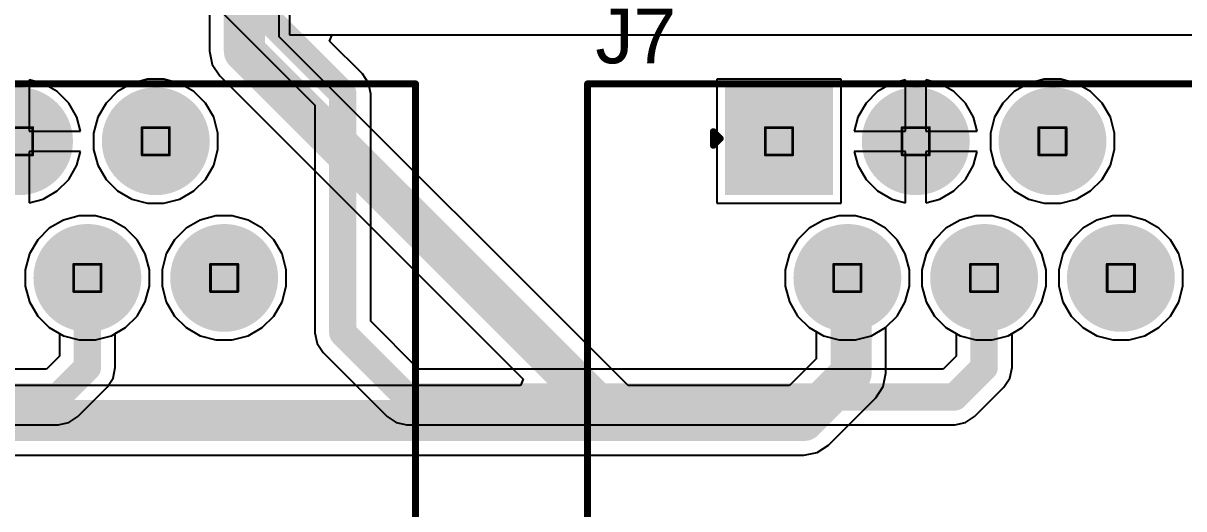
# Model space of a CAD drawing. Header units: inches. Extents: x -18 to 237, y -41 to 211.
# Drawn here: x 44.23 to 65.79, y 9.3 to 18.33 of the extents above; entities that cross this region are included whole.
import ezdxf

# ---------------------------------------------------------------- set-up
doc = ezdxf.new("R2010")
doc.units = ezdxf.units.IN
for name, color, linetype in [('Bottom Layer', 5, 'Continuous'), ('Bottom Solder', 6, 'Continuous'), ('Drill Drawing', 1, 'Continuous'), ('Multi-Layer', 9, 'Continuous'), ('Pad Holes', 156, 'Continuous'), ('Top Layer', 1, 'Continuous'), ('Top Overlay', 2, 'Continuous'), ('Top Solder', 216, 'Continuous')]:
    doc.layers.add(name, color=color, linetype=linetype)
doc.styles.add('Arial', font='', dxfattribs={"height": 0.2})
doc.styles.get('Arial').set_extended_font_data('Arial')

# ---------------------------------------------------------------- blocks, each defined once
blk = doc.blocks.new('DS1133_01_S60BPS_5')
at = {"layer": 'Bottom Layer'}
blk.add_hatch(color=5, dxfattribs=at).paths.add_polyline_path([(-4.075, 2.17), (-2.275, 2.17), (-2.275, 0.37), (-4.075, 0.37)])
h = blk.add_hatch(color=5, dxfattribs=at)
edge = h.paths.add_edge_path()
edge.add_arc((-0.635, 1.27), 0.9, 0, 360)
h = blk.add_hatch(color=5, dxfattribs=at)
edge = h.paths.add_edge_path()
edge.add_arc((1.905, 1.27), 0.9, 0, 360)
h = blk.add_hatch(color=5, dxfattribs=at)
edge = h.paths.add_edge_path()
edge.add_arc((-1.905, -1.27), 0.9, 0, 360)
h = blk.add_hatch(color=5, dxfattribs=at)
edge = h.paths.add_edge_path()
edge.add_arc((0.635, -1.27), 0.9, 0, 360)
h = blk.add_hatch(color=5, dxfattribs=at)
edge = h.paths.add_edge_path()
edge.add_arc((3.175, -1.27), 0.9, 0, 360)
at = {"layer": 'Bottom Solder'}
blk.add_hatch(color=6, dxfattribs=at).paths.add_polyline_path([(-4.177, 2.272), (-2.173, 2.272), (-2.173, 0.268), (-4.177, 0.268)])
h = blk.add_hatch(color=6, dxfattribs=at)
edge = h.paths.add_edge_path()
edge.add_arc((-0.635, 1.27), 1.002, 0, 360)
h = blk.add_hatch(color=6, dxfattribs=at)
edge = h.paths.add_edge_path()
edge.add_arc((1.905, 1.27), 1.002, 0, 360)
h = blk.add_hatch(color=6, dxfattribs=at)
edge = h.paths.add_edge_path()
edge.add_arc((-1.905, -1.27), 1.002, 0, 360)
h = blk.add_hatch(color=6, dxfattribs=at)
edge = h.paths.add_edge_path()
edge.add_arc((0.635, -1.27), 1.002, 0, 360)
h = blk.add_hatch(color=6, dxfattribs=at)
edge = h.paths.add_edge_path()
edge.add_arc((3.175, -1.27), 1.002, 0, 360)
h = blk.add_hatch(color=6, dxfattribs=at)
edge = h.paths.add_edge_path()
edge.add_arc((-5.08, -7.62), 0.102, 0, 360)
h = blk.add_hatch(color=6, dxfattribs=at)
edge = h.paths.add_edge_path()
edge.add_arc((5.08, -7.62), 0.102, 0, 360)
at = {"layer": 'Multi-Layer'}
blk.add_hatch(color=9, dxfattribs=at).paths.add_polyline_path([(-4.075, 2.17), (-2.275, 2.17), (-2.275, 0.37), (-4.075, 0.37)])
h = blk.add_hatch(color=9, dxfattribs=at)
edge = h.paths.add_edge_path()
edge.add_arc((-0.635, 1.27), 0.9, 0, 360)
h = blk.add_hatch(color=9, dxfattribs=at)
edge = h.paths.add_edge_path()
edge.add_arc((1.905, 1.27), 0.9, 0, 360)
h = blk.add_hatch(color=9, dxfattribs=at)
edge = h.paths.add_edge_path()
edge.add_arc((-1.905, -1.27), 0.9, 0, 360)
h = blk.add_hatch(color=9, dxfattribs=at)
edge = h.paths.add_edge_path()
edge.add_arc((0.635, -1.27), 0.9, 0, 360)
h = blk.add_hatch(color=9, dxfattribs=at)
edge = h.paths.add_edge_path()
edge.add_arc((3.175, -1.27), 0.9, 0, 360)
at = {"layer": 'Pad Holes'}
h = blk.add_hatch(color=7, dxfattribs=at)
edge = h.paths.add_edge_path()
edge.add_arc((-3.175, 1.27), 0.51, 0, 360)
h = blk.add_hatch(color=7, dxfattribs=at)
edge = h.paths.add_edge_path()
edge.add_arc((-0.635, 1.27), 0.51, 0, 360)
h = blk.add_hatch(color=7, dxfattribs=at)
edge = h.paths.add_edge_path()
edge.add_arc((1.905, 1.27), 0.51, 0, 360)
h = blk.add_hatch(color=7, dxfattribs=at)
edge = h.paths.add_edge_path()
edge.add_arc((-1.905, -1.27), 0.51, 0, 360)
h = blk.add_hatch(color=7, dxfattribs=at)
edge = h.paths.add_edge_path()
edge.add_arc((0.635, -1.27), 0.51, 0, 360)
h = blk.add_hatch(color=7, dxfattribs=at)
edge = h.paths.add_edge_path()
edge.add_arc((3.175, -1.27), 0.51, 0, 360)
h = blk.add_hatch(color=7, dxfattribs=at)
edge = h.paths.add_edge_path()
edge.add_arc((-5.08, -7.62), 1.585, 0, 360)
h = blk.add_hatch(color=7, dxfattribs=at)
edge = h.paths.add_edge_path()
edge.add_arc((5.08, -7.62), 1.585, 0, 360)
at = {"layer": 'Top Layer'}
blk.add_hatch(color=1, dxfattribs=at).paths.add_polyline_path([(-4.075, 2.17), (-2.275, 2.17), (-2.275, 0.37), (-4.075, 0.37)])
h = blk.add_hatch(color=1, dxfattribs=at)
edge = h.paths.add_edge_path()
edge.add_arc((-0.635, 1.27), 0.9, 0, 360)
h = blk.add_hatch(color=1, dxfattribs=at)
edge = h.paths.add_edge_path()
edge.add_arc((1.905, 1.27), 0.9, 0, 360)
h = blk.add_hatch(color=1, dxfattribs=at)
edge = h.paths.add_edge_path()
edge.add_arc((-1.905, -1.27), 0.9, 0, 360)
h = blk.add_hatch(color=1, dxfattribs=at)
edge = h.paths.add_edge_path()
edge.add_arc((0.635, -1.27), 0.9, 0, 360)
h = blk.add_hatch(color=1, dxfattribs=at)
edge = h.paths.add_edge_path()
edge.add_arc((3.175, -1.27), 0.9, 0, 360)
at = {"layer": 'Top Solder'}
blk.add_hatch(color=216, dxfattribs=at).paths.add_polyline_path([(-4.177, 2.272), (-2.173, 2.272), (-2.173, 0.268), (-4.177, 0.268)])
h = blk.add_hatch(color=216, dxfattribs=at)
edge = h.paths.add_edge_path()
edge.add_arc((-0.635, 1.27), 1.002, 0, 360)
h = blk.add_hatch(color=216, dxfattribs=at)
edge = h.paths.add_edge_path()
edge.add_arc((1.905, 1.27), 1.002, 0, 360)
h = blk.add_hatch(color=216, dxfattribs=at)
edge = h.paths.add_edge_path()
edge.add_arc((-1.905, -1.27), 1.002, 0, 360)
h = blk.add_hatch(color=216, dxfattribs=at)
edge = h.paths.add_edge_path()
edge.add_arc((0.635, -1.27), 1.002, 0, 360)
h = blk.add_hatch(color=216, dxfattribs=at)
edge = h.paths.add_edge_path()
edge.add_arc((3.175, -1.27), 1.002, 0, 360)
h = blk.add_hatch(color=216, dxfattribs=at)
edge = h.paths.add_edge_path()
edge.add_arc((-5.08, -7.62), 0.102, 0, 360)
h = blk.add_hatch(color=216, dxfattribs=at)
edge = h.paths.add_edge_path()
edge.add_arc((5.08, -7.62), 0.102, 0, 360)
at = {"layer": 'Top Overlay'}
for points in [[(-6.731, 2.337, 0.127, 0.127, 0), (6.731, 2.337, 0.127, 0.127, 0)], [(-6.731, -6.528, 0.127, 0.127, 0), (-6.731, 2.337, 0.127, 0.127, 0)], [(6.731, -6.533, 0.127, 0.127, 0), (6.731, 2.331, 0.127, 0.127, 0)], [(-4.394, 1.194, 0.127, 0.127, 0), (-4.394, 1.448, 0.127, 0.127, 0)], [(-4.394, 1.448, 0.127, 0.127, 0), (-4.267, 1.321, 0.127, 0.127, 0)], [(-4.394, 1.194, 0.127, 0.127, 0), (-4.267, 1.321, 0.127, 0.127, 0)], [(-6.731, -18.339, 0.127, 0.127, 0), (-6.731, -8.712, 0.127, 0.127, 0)], [(6.731, -18.339, 0.127, 0.127, 0), (6.731, -8.712, 0.127, 0.127, 0)], [(-5.131, -17.196, 0.254, 0.254, 0), (-4.826, -16.891, 0.254, 0.254, 0)], [(-4.826, -16.891, 0.254, 0.254, 0), (-3.759, -16.891, 0.254, 0.254, 0)], [(-5.131, -18.059, 0.254, 0.254, 0), (-5.131, -17.196, 0.254, 0.254, 0)], [(-6.731, -18.339, 0.127, 0.127, 0), (6.731, -18.339, 0.127, 0.127, 0)]]:
    blk.add_lwpolyline(points, format="xyseb", dxfattribs=at)
for points in [[(-6.763, 2.337, 0.0635, 0.0635, 1), (-6.699, 2.337, 0.0635, 0.0635, 1)], [(-6.763, 2.337, 0.0635, 0.0635, 1), (-6.699, 2.337, 0.0635, 0.0635, 1)], [(6.699, 2.337, 0.0635, 0.0635, 1), (6.763, 2.337, 0.0635, 0.0635, 1)], [(6.699, 2.331, 0.0635, 0.0635, 1), (6.763, 2.331, 0.0635, 0.0635, 1)], [(-4.426, 1.448, 0.0635, 0.0635, 1), (-4.362, 1.448, 0.0635, 0.0635, 1)], [(-4.426, 1.448, 0.0635, 0.0635, 1), (-4.362, 1.448, 0.0635, 0.0635, 1)], [(-4.299, 1.321, 0.0635, 0.0635, 1), (-4.235, 1.321, 0.0635, 0.0635, 1)], [(-4.299, 1.321, 0.0635, 0.0635, 1), (-4.235, 1.321, 0.0635, 0.0635, 1)], [(-4.426, 1.194, 0.0635, 0.0635, 1), (-4.362, 1.194, 0.0635, 0.0635, 1)], [(-4.426, 1.194, 0.0635, 0.0635, 1), (-4.362, 1.194, 0.0635, 0.0635, 1)], [(-6.763, -6.528, 0.0635, 0.0635, 1), (-6.699, -6.528, 0.0635, 0.0635, 1)], [(6.699, -6.533, 0.0635, 0.0635, 1), (6.763, -6.533, 0.0635, 0.0635, 1)], [(-6.763, -8.712, 0.0635, 0.0635, 1), (-6.699, -8.712, 0.0635, 0.0635, 1)], [(6.699, -8.712, 0.0635, 0.0635, 1), (6.763, -8.712, 0.0635, 0.0635, 1)], [(-4.889, -16.891, 0.127, 0.127, 1), (-4.762, -16.891, 0.127, 0.127, 1)], [(-4.889, -16.891, 0.127, 0.127, 1), (-4.762, -16.891, 0.127, 0.127, 1)], [(-3.823, -16.891, 0.127, 0.127, 1), (-3.696, -16.891, 0.127, 0.127, 1)], [(-5.194, -17.196, 0.127, 0.127, 1), (-5.067, -17.196, 0.127, 0.127, 1)], [(-5.194, -17.196, 0.127, 0.127, 1), (-5.067, -17.196, 0.127, 0.127, 1)], [(-5.194, -18.059, 0.127, 0.127, 1), (-5.067, -18.059, 0.127, 0.127, 1)], [(-6.763, -18.339, 0.0635, 0.0635, 1), (-6.699, -18.339, 0.0635, 0.0635, 1)], [(-6.763, -18.339, 0.0635, 0.0635, 1), (-6.699, -18.339, 0.0635, 0.0635, 1)], [(6.699, -18.339, 0.0635, 0.0635, 1), (6.763, -18.339, 0.0635, 0.0635, 1)], [(6.699, -18.339, 0.0635, 0.0635, 1), (6.763, -18.339, 0.0635, 0.0635, 1)]]:
    blk.add_lwpolyline(points, format="xyseb", close=True, dxfattribs=at)
at = {"layer": 'Top Overlay', "style": 'Arial'}
blk.add_text('PCB Edge', height=1, dxfattribs=at).set_placement((-3.429, -17.472))
blk = doc.blocks.new('DS1133_01_S60BPS_7')
at = {"layer": 'Bottom Layer'}
blk.add_hatch(color=5, dxfattribs=at).paths.add_polyline_path([(-4.075, 2.17), (-2.275, 2.17), (-2.275, 0.37), (-4.075, 0.37)])
h = blk.add_hatch(color=5, dxfattribs=at)
edge = h.paths.add_edge_path()
edge.add_arc((-0.635, 1.27), 0.9, 0, 360)
h = blk.add_hatch(color=5, dxfattribs=at)
edge = h.paths.add_edge_path()
edge.add_arc((1.905, 1.27), 0.9, 0, 360)
h = blk.add_hatch(color=5, dxfattribs=at)
edge = h.paths.add_edge_path()
edge.add_arc((-1.905, -1.27), 0.9, 0, 360)
h = blk.add_hatch(color=5, dxfattribs=at)
edge = h.paths.add_edge_path()
edge.add_arc((0.635, -1.27), 0.9, 0, 360)
h = blk.add_hatch(color=5, dxfattribs=at)
edge = h.paths.add_edge_path()
edge.add_arc((3.175, -1.27), 0.9, 0, 360)
at = {"layer": 'Bottom Solder'}
blk.add_hatch(color=6, dxfattribs=at).paths.add_polyline_path([(-4.177, 2.272), (-2.173, 2.272), (-2.173, 0.268), (-4.177, 0.268)])
h = blk.add_hatch(color=6, dxfattribs=at)
edge = h.paths.add_edge_path()
edge.add_arc((-0.635, 1.27), 1.002, 0, 360)
h = blk.add_hatch(color=6, dxfattribs=at)
edge = h.paths.add_edge_path()
edge.add_arc((1.905, 1.27), 1.002, 0, 360)
h = blk.add_hatch(color=6, dxfattribs=at)
edge = h.paths.add_edge_path()
edge.add_arc((-1.905, -1.27), 1.002, 0, 360)
h = blk.add_hatch(color=6, dxfattribs=at)
edge = h.paths.add_edge_path()
edge.add_arc((0.635, -1.27), 1.002, 0, 360)
h = blk.add_hatch(color=6, dxfattribs=at)
edge = h.paths.add_edge_path()
edge.add_arc((3.175, -1.27), 1.002, 0, 360)
h = blk.add_hatch(color=6, dxfattribs=at)
edge = h.paths.add_edge_path()
edge.add_arc((-5.08, -7.62), 0.102, 0, 360)
h = blk.add_hatch(color=6, dxfattribs=at)
edge = h.paths.add_edge_path()
edge.add_arc((5.08, -7.62), 0.102, 0, 360)
at = {"layer": 'Multi-Layer'}
blk.add_hatch(color=9, dxfattribs=at).paths.add_polyline_path([(-4.075, 2.17), (-2.275, 2.17), (-2.275, 0.37), (-4.075, 0.37)])
h = blk.add_hatch(color=9, dxfattribs=at)
edge = h.paths.add_edge_path()
edge.add_arc((-0.635, 1.27), 0.9, 0, 360)
h = blk.add_hatch(color=9, dxfattribs=at)
edge = h.paths.add_edge_path()
edge.add_arc((1.905, 1.27), 0.9, 0, 360)
h = blk.add_hatch(color=9, dxfattribs=at)
edge = h.paths.add_edge_path()
edge.add_arc((-1.905, -1.27), 0.9, 0, 360)
h = blk.add_hatch(color=9, dxfattribs=at)
edge = h.paths.add_edge_path()
edge.add_arc((0.635, -1.27), 0.9, 0, 360)
h = blk.add_hatch(color=9, dxfattribs=at)
edge = h.paths.add_edge_path()
edge.add_arc((3.175, -1.27), 0.9, 0, 360)
at = {"layer": 'Pad Holes'}
h = blk.add_hatch(color=7, dxfattribs=at)
edge = h.paths.add_edge_path()
edge.add_arc((-3.175, 1.27), 0.51, 0, 360)
h = blk.add_hatch(color=7, dxfattribs=at)
edge = h.paths.add_edge_path()
edge.add_arc((-0.635, 1.27), 0.51, 0, 360)
h = blk.add_hatch(color=7, dxfattribs=at)
edge = h.paths.add_edge_path()
edge.add_arc((1.905, 1.27), 0.51, 0, 360)
h = blk.add_hatch(color=7, dxfattribs=at)
edge = h.paths.add_edge_path()
edge.add_arc((-1.905, -1.27), 0.51, 0, 360)
h = blk.add_hatch(color=7, dxfattribs=at)
edge = h.paths.add_edge_path()
edge.add_arc((0.635, -1.27), 0.51, 0, 360)
h = blk.add_hatch(color=7, dxfattribs=at)
edge = h.paths.add_edge_path()
edge.add_arc((3.175, -1.27), 0.51, 0, 360)
h = blk.add_hatch(color=7, dxfattribs=at)
edge = h.paths.add_edge_path()
edge.add_arc((-5.08, -7.62), 1.585, 0, 360)
h = blk.add_hatch(color=7, dxfattribs=at)
edge = h.paths.add_edge_path()
edge.add_arc((5.08, -7.62), 1.585, 0, 360)
at = {"layer": 'Top Layer'}
blk.add_hatch(color=1, dxfattribs=at).paths.add_polyline_path([(-4.075, 2.17), (-2.275, 2.17), (-2.275, 0.37), (-4.075, 0.37)])
h = blk.add_hatch(color=1, dxfattribs=at)
edge = h.paths.add_edge_path()
edge.add_arc((-0.635, 1.27), 0.9, 0, 360)
h = blk.add_hatch(color=1, dxfattribs=at)
edge = h.paths.add_edge_path()
edge.add_arc((1.905, 1.27), 0.9, 0, 360)
h = blk.add_hatch(color=1, dxfattribs=at)
edge = h.paths.add_edge_path()
edge.add_arc((-1.905, -1.27), 0.9, 0, 360)
h = blk.add_hatch(color=1, dxfattribs=at)
edge = h.paths.add_edge_path()
edge.add_arc((0.635, -1.27), 0.9, 0, 360)
h = blk.add_hatch(color=1, dxfattribs=at)
edge = h.paths.add_edge_path()
edge.add_arc((3.175, -1.27), 0.9, 0, 360)
at = {"layer": 'Top Solder'}
blk.add_hatch(color=216, dxfattribs=at).paths.add_polyline_path([(-4.177, 2.272), (-2.173, 2.272), (-2.173, 0.268), (-4.177, 0.268)])
h = blk.add_hatch(color=216, dxfattribs=at)
edge = h.paths.add_edge_path()
edge.add_arc((-0.635, 1.27), 1.002, 0, 360)
h = blk.add_hatch(color=216, dxfattribs=at)
edge = h.paths.add_edge_path()
edge.add_arc((1.905, 1.27), 1.002, 0, 360)
h = blk.add_hatch(color=216, dxfattribs=at)
edge = h.paths.add_edge_path()
edge.add_arc((-1.905, -1.27), 1.002, 0, 360)
h = blk.add_hatch(color=216, dxfattribs=at)
edge = h.paths.add_edge_path()
edge.add_arc((0.635, -1.27), 1.002, 0, 360)
h = blk.add_hatch(color=216, dxfattribs=at)
edge = h.paths.add_edge_path()
edge.add_arc((3.175, -1.27), 1.002, 0, 360)
h = blk.add_hatch(color=216, dxfattribs=at)
edge = h.paths.add_edge_path()
edge.add_arc((-5.08, -7.62), 0.102, 0, 360)
h = blk.add_hatch(color=216, dxfattribs=at)
edge = h.paths.add_edge_path()
edge.add_arc((5.08, -7.62), 0.102, 0, 360)
at = {"layer": 'Top Overlay'}
for points in [[(-6.731, -6.528, 0.127, 0.127, 0), (-6.731, 2.337, 0.127, 0.127, 0)], [(-6.731, 2.337, 0.127, 0.127, 0), (6.731, 2.337, 0.127, 0.127, 0)], [(6.731, -6.533, 0.127, 0.127, 0), (6.731, 2.331, 0.127, 0.127, 0)], [(-4.394, 1.448, 0.127, 0.127, 0), (-4.267, 1.321, 0.127, 0.127, 0)], [(-4.394, 1.194, 0.127, 0.127, 0), (-4.394, 1.448, 0.127, 0.127, 0)], [(-4.394, 1.194, 0.127, 0.127, 0), (-4.267, 1.321, 0.127, 0.127, 0)], [(-6.731, -18.339, 0.127, 0.127, 0), (-6.731, -8.712, 0.127, 0.127, 0)], [(6.731, -18.339, 0.127, 0.127, 0), (6.731, -8.712, 0.127, 0.127, 0)], [(-5.131, -17.196, 0.254, 0.254, 0), (-4.826, -16.891, 0.254, 0.254, 0)], [(-4.826, -16.891, 0.254, 0.254, 0), (-3.759, -16.891, 0.254, 0.254, 0)], [(-5.131, -18.059, 0.254, 0.254, 0), (-5.131, -17.196, 0.254, 0.254, 0)], [(-6.731, -18.339, 0.127, 0.127, 0), (6.731, -18.339, 0.127, 0.127, 0)]]:
    blk.add_lwpolyline(points, format="xyseb", dxfattribs=at)
for points in [[(-6.763, 2.337, 0.0635, 0.0635, 1), (-6.699, 2.337, 0.0635, 0.0635, 1)], [(-6.763, 2.337, 0.0635, 0.0635, 1), (-6.699, 2.337, 0.0635, 0.0635, 1)], [(6.699, 2.337, 0.0635, 0.0635, 1), (6.763, 2.337, 0.0635, 0.0635, 1)], [(6.699, 2.331, 0.0635, 0.0635, 1), (6.763, 2.331, 0.0635, 0.0635, 1)], [(-4.426, 1.448, 0.0635, 0.0635, 1), (-4.362, 1.448, 0.0635, 0.0635, 1)], [(-4.426, 1.448, 0.0635, 0.0635, 1), (-4.362, 1.448, 0.0635, 0.0635, 1)], [(-4.299, 1.321, 0.0635, 0.0635, 1), (-4.235, 1.321, 0.0635, 0.0635, 1)], [(-4.299, 1.321, 0.0635, 0.0635, 1), (-4.235, 1.321, 0.0635, 0.0635, 1)], [(-4.426, 1.194, 0.0635, 0.0635, 1), (-4.362, 1.194, 0.0635, 0.0635, 1)], [(-4.426, 1.194, 0.0635, 0.0635, 1), (-4.362, 1.194, 0.0635, 0.0635, 1)], [(-6.763, -6.528, 0.0635, 0.0635, 1), (-6.699, -6.528, 0.0635, 0.0635, 1)], [(6.699, -6.533, 0.0635, 0.0635, 1), (6.763, -6.533, 0.0635, 0.0635, 1)], [(-6.763, -8.712, 0.0635, 0.0635, 1), (-6.699, -8.712, 0.0635, 0.0635, 1)], [(6.699, -8.712, 0.0635, 0.0635, 1), (6.763, -8.712, 0.0635, 0.0635, 1)], [(-4.889, -16.891, 0.127, 0.127, 1), (-4.762, -16.891, 0.127, 0.127, 1)], [(-4.889, -16.891, 0.127, 0.127, 1), (-4.762, -16.891, 0.127, 0.127, 1)], [(-3.823, -16.891, 0.127, 0.127, 1), (-3.696, -16.891, 0.127, 0.127, 1)], [(-5.194, -17.196, 0.127, 0.127, 1), (-5.067, -17.196, 0.127, 0.127, 1)], [(-5.194, -17.196, 0.127, 0.127, 1), (-5.067, -17.196, 0.127, 0.127, 1)], [(-5.194, -18.059, 0.127, 0.127, 1), (-5.067, -18.059, 0.127, 0.127, 1)], [(-6.763, -18.339, 0.0635, 0.0635, 1), (-6.699, -18.339, 0.0635, 0.0635, 1)], [(-6.763, -18.339, 0.0635, 0.0635, 1), (-6.699, -18.339, 0.0635, 0.0635, 1)], [(6.699, -18.339, 0.0635, 0.0635, 1), (6.763, -18.339, 0.0635, 0.0635, 1)], [(6.699, -18.339, 0.0635, 0.0635, 1), (6.763, -18.339, 0.0635, 0.0635, 1)]]:
    blk.add_lwpolyline(points, format="xyseb", close=True, dxfattribs=at)
at = {"layer": 'Top Overlay', "style": 'Arial'}
blk.add_text('PCB Edge', height=1, dxfattribs=at).set_placement((-3.429, -17.472))

msp = doc.modelspace()

# ---------------------------------------------------------------- linework, layer by layer
at = {"layer": 'Bottom Layer'}
for p, q in [((47.689, 34.188), (47.689, 17.806)), ((48.984, 18.074), (48.984, 32.416)), ((49.174, 19.311), (49.174, 18.113)), ((49.174, 18.113), (75.819, 18.113)), ((55.466, 11.591), (48.984, 18.074)), ((47.689, 17.806), (47.738, 17.558)), ((47.738, 17.558), (47.878, 17.348)), ((44.597, 17.209), (44.342, 17.278)), ((44.342, 17.278), (44.342, 16.324)), ((46.539, 17.288), (46.246, 17.209)), ((46.843, 17.288), (46.539, 17.288)), ((47.137, 17.209), (46.843, 17.288)), ((47.878, 17.348), (53.518, 11.709)), ((59.422, 17.288), (57.114, 17.288)), ((57.114, 17.288), (57.114, 14.98)), ((59.422, 14.98), (59.422, 17.288)), ((60.617, 17.278), (60.362, 17.209)), ((60.617, 16.324), (60.617, 17.278)), ((61.253, 17.209), (60.998, 17.278)), ((60.998, 17.278), (60.998, 16.324)), ((63.196, 17.288), (62.902, 17.209)), ((63.5, 17.288), (63.196, 17.288)), ((63.793, 17.209), (63.5, 17.288)), ((44.86, 17.057), (44.597, 17.209)), ((45.075, 16.843), (44.86, 17.057)), ((45.983, 17.057), (45.768, 16.843)), ((46.246, 17.209), (45.983, 17.057)), ((47.4, 17.057), (47.137, 17.209)), ((47.615, 16.843), (47.4, 17.057)), ((60.099, 17.057), (59.884, 16.843)), ((60.362, 17.209), (60.099, 17.057)), ((61.516, 17.057), (61.253, 17.209)), ((61.731, 16.843), (61.516, 17.057)), ((62.639, 17.057), (62.424, 16.843)), ((62.902, 17.209), (62.639, 17.057)), ((64.056, 17.057), (63.793, 17.209)), ((64.271, 16.843), (64.056, 17.057)), ((45.227, 16.579), (45.075, 16.843)), ((45.768, 16.843), (45.616, 16.579)), ((47.767, 16.579), (47.615, 16.843)), ((59.884, 16.843), (59.732, 16.579)), ((61.883, 16.579), (61.731, 16.843)), ((62.424, 16.843), (62.272, 16.579)), ((64.423, 16.579), (64.271, 16.843)), ((45.295, 16.324), (45.227, 16.579)), ((45.616, 16.579), (45.537, 16.286)), ((47.845, 16.286), (47.767, 16.579)), ((59.732, 16.579), (59.664, 16.324)), ((61.951, 16.324), (61.883, 16.579)), ((62.272, 16.579), (62.194, 16.286)), ((64.502, 16.286), (64.423, 16.579)), ((44.342, 16.324), (45.295, 16.324)), ((45.537, 16.286), (45.537, 15.982)), ((47.845, 15.982), (47.845, 16.286)), ((59.664, 16.324), (60.617, 16.324)), ((60.998, 16.324), (61.951, 16.324)), ((62.194, 16.286), (62.194, 15.982)), ((64.502, 15.982), (64.502, 16.286)), ((45.537, 15.982), (45.616, 15.689)), ((47.767, 15.689), (47.845, 15.982)), ((62.194, 15.982), (62.272, 15.689)), ((64.423, 15.689), (64.502, 15.982)), ((45.295, 15.943), (44.342, 15.943)), ((44.342, 15.943), (44.342, 14.99)), ((45.227, 15.689), (45.295, 15.943)), ((60.617, 15.943), (59.664, 15.943)), ((59.664, 15.943), (59.732, 15.689)), ((60.617, 14.99), (60.617, 15.943)), ((61.951, 15.943), (60.998, 15.943)), ((60.998, 15.943), (60.998, 14.99)), ((61.883, 15.689), (61.951, 15.943)), ((45.075, 15.425), (45.227, 15.689)), ((45.616, 15.689), (45.768, 15.425)), ((47.615, 15.425), (47.767, 15.689)), ((59.732, 15.689), (59.884, 15.425)), ((61.731, 15.425), (61.883, 15.689)), ((62.272, 15.689), (62.424, 15.425)), ((64.271, 15.425), (64.423, 15.689)), ((44.86, 15.211), (45.075, 15.425)), ((45.768, 15.425), (45.983, 15.211)), ((47.4, 15.211), (47.615, 15.425)), ((59.884, 15.425), (60.099, 15.211)), ((61.516, 15.211), (61.731, 15.425)), ((62.424, 15.425), (62.639, 15.211)), ((64.056, 15.211), (64.271, 15.425)), ((44.597, 15.059), (44.86, 15.211)), ((45.983, 15.211), (46.246, 15.059)), ((47.137, 15.059), (47.4, 15.211)), ((60.099, 15.211), (60.362, 15.059)), ((61.253, 15.059), (61.516, 15.211)), ((62.639, 15.211), (62.902, 15.059)), ((63.793, 15.059), (64.056, 15.211)), ((44.342, 14.99), (44.597, 15.059)), ((46.246, 15.059), (46.539, 14.98)), ((46.539, 14.98), (46.843, 14.98)), ((46.843, 14.98), (47.137, 15.059)), ((57.114, 14.98), (59.422, 14.98)), ((60.362, 15.059), (60.617, 14.99)), ((60.998, 14.99), (61.253, 15.059)), ((62.902, 15.059), (63.196, 14.98)), ((63.196, 14.98), (63.5, 14.98)), ((63.5, 14.98), (63.793, 15.059)), ((44.976, 14.669), (44.713, 14.517)), ((45.269, 14.748), (44.976, 14.669)), ((45.573, 14.748), (45.269, 14.748)), ((45.867, 14.669), (45.573, 14.748)), ((46.13, 14.517), (45.867, 14.669)), ((47.516, 14.669), (47.253, 14.517)), ((47.809, 14.748), (47.516, 14.669)), ((48.113, 14.748), (47.809, 14.748)), ((48.407, 14.669), (48.113, 14.748)), ((48.67, 14.517), (48.407, 14.669)), ((59.092, 14.669), (58.829, 14.517)), ((59.386, 14.748), (59.092, 14.669)), ((59.69, 14.748), (59.386, 14.748)), ((59.983, 14.669), (59.69, 14.748)), ((60.246, 14.517), (59.983, 14.669)), ((61.632, 14.669), (61.369, 14.517)), ((61.926, 14.748), (61.632, 14.669)), ((62.23, 14.748), (61.926, 14.748)), ((62.523, 14.669), (62.23, 14.748)), ((62.786, 14.517), (62.523, 14.669)), ((64.172, 14.669), (63.909, 14.517)), ((64.466, 14.748), (64.172, 14.669)), ((64.77, 14.748), (64.466, 14.748)), ((65.063, 14.669), (64.77, 14.748)), ((65.326, 14.517), (65.063, 14.669)), ((44.713, 14.517), (44.498, 14.303)), ((46.345, 14.303), (46.13, 14.517)), ((47.253, 14.517), (47.038, 14.303)), ((48.885, 14.303), (48.67, 14.517)), ((58.829, 14.517), (58.614, 14.303)), ((60.461, 14.303), (60.246, 14.517)), ((61.369, 14.517), (61.154, 14.303)), ((63.001, 14.303), (62.786, 14.517)), ((63.909, 14.517), (63.694, 14.303)), ((65.541, 14.303), (65.326, 14.517)), ((44.498, 14.303), (44.346, 14.039)), ((46.497, 14.039), (46.345, 14.303)), ((47.038, 14.303), (46.886, 14.039)), ((49.037, 14.039), (48.885, 14.303)), ((58.614, 14.303), (58.462, 14.039)), ((60.613, 14.039), (60.461, 14.303)), ((61.154, 14.303), (61.002, 14.039)), ((63.153, 14.039), (63.001, 14.303)), ((63.694, 14.303), (63.542, 14.039)), ((65.693, 14.039), (65.541, 14.303)), ((44.346, 14.039), (44.267, 13.746)), ((46.575, 13.746), (46.497, 14.039)), ((46.886, 14.039), (46.807, 13.746)), ((49.115, 13.746), (49.037, 14.039)), ((58.462, 14.039), (58.384, 13.746)), ((60.692, 13.746), (60.613, 14.039)), ((61.002, 14.039), (60.924, 13.746)), ((63.232, 13.746), (63.153, 14.039)), ((63.542, 14.039), (63.464, 13.746)), ((65.772, 13.746), (65.693, 14.039)), ((44.267, 13.746), (44.267, 13.442)), ((46.575, 13.442), (46.575, 13.746)), ((46.807, 13.746), (46.807, 13.442)), ((49.115, 13.442), (49.115, 13.746)), ((58.384, 13.746), (58.384, 13.442)), ((60.692, 13.442), (60.692, 13.746)), ((60.924, 13.746), (60.924, 13.442)), ((63.232, 13.442), (63.232, 13.746)), ((63.464, 13.746), (63.464, 13.442)), ((65.772, 13.442), (65.772, 13.746)), ((44.267, 13.442), (44.346, 13.149)), ((46.497, 13.149), (46.575, 13.442)), ((46.807, 13.442), (46.886, 13.149)), ((49.037, 13.149), (49.115, 13.442)), ((58.384, 13.442), (58.462, 13.149)), ((60.613, 13.149), (60.692, 13.442)), ((60.924, 13.442), (61.002, 13.149)), ((63.153, 13.149), (63.232, 13.442)), ((63.464, 13.442), (63.542, 13.149)), ((65.693, 13.149), (65.772, 13.442)), ((44.346, 13.149), (44.498, 12.885)), ((46.345, 12.885), (46.497, 13.149)), ((46.886, 13.149), (47.038, 12.885)), ((48.885, 12.885), (49.037, 13.149)), ((58.462, 13.149), (58.614, 12.885)), ((60.461, 12.885), (60.613, 13.149)), ((61.002, 13.149), (61.154, 12.885)), ((63.001, 12.885), (63.153, 13.149)), ((63.542, 13.149), (63.694, 12.885)), ((65.541, 12.885), (65.693, 13.149)), ((44.498, 12.885), (44.713, 12.671)), ((46.13, 12.671), (46.345, 12.885)), ((47.038, 12.885), (47.253, 12.671)), ((48.67, 12.671), (48.885, 12.885)), ((58.614, 12.885), (58.829, 12.671)), ((60.254, 12.679), (60.461, 12.885)), ((61.154, 12.885), (61.369, 12.671)), ((62.786, 12.671), (63.001, 12.885)), ((63.694, 12.885), (63.909, 12.671)), ((65.326, 12.671), (65.541, 12.885)), ((44.713, 12.671), (44.976, 12.519)), ((44.976, 12.519), (45.269, 12.44)), ((45.573, 12.44), (45.867, 12.519)), ((45.867, 12.519), (46.13, 12.671)), ((47.253, 12.671), (47.516, 12.519)), ((47.516, 12.519), (47.809, 12.44)), ((48.113, 12.44), (48.407, 12.519)), ((48.407, 12.519), (48.67, 12.671)), ((58.829, 12.671), (58.96, 12.595)), ((58.96, 12.595), (58.96, 12.09)), ((60.254, 11.822), (60.254, 12.679)), ((61.369, 12.671), (61.632, 12.519)), ((61.632, 12.519), (61.926, 12.44)), ((62.23, 12.44), (62.523, 12.519)), ((62.523, 12.519), (62.786, 12.671)), ((63.909, 12.671), (64.172, 12.519)), ((64.172, 12.519), (64.466, 12.44)), ((64.77, 12.44), (65.063, 12.519)), ((65.063, 12.519), (65.326, 12.671)), ((45.269, 12.44), (45.573, 12.44)), ((47.809, 12.44), (48.113, 12.44)), ((61.926, 12.44), (62.23, 12.44)), ((64.466, 12.44), (64.77, 12.44)), ((58.96, 12.09), (58.461, 11.591)), ((53.518, 11.709), (53.469, 11.591)), ((60.205, 11.574), (60.254, 11.822)), ((53.469, 11.591), (43.958, 11.591)), ((58.461, 11.591), (55.466, 11.591)), ((60.065, 11.364), (60.205, 11.574)), ((59.187, 10.486), (60.065, 11.364)), ((58.977, 10.346), (59.187, 10.486)), ((43.69, 10.297), (58.729, 10.297)), ((58.729, 10.297), (58.977, 10.346))]:
    msp.add_line(p, q, dxfattribs=at)
for points in [[(48.336, 17.806, 0.762, 0.762, 0), (48.336, 34.188, 0.762, 0.762, 0)], [(48.336, 17.806, 0.762, 0.762, 0), (55.198, 10.944, 0.762, 0.762, 0)], [(59.607, 11.822, 0.762, 0.762, 0), (59.607, 13.594, 0.762, 0.762, 0)], [(58.729, 10.944, 0.762, 0.762, 0), (59.607, 11.822, 0.762, 0.762, 0)], [(43.69, 10.944, 0.762, 0.762, 0), (55.198, 10.944, 0.762, 0.762, 0)], [(55.198, 10.944, 0.762, 0.762, 0), (58.729, 10.944, 0.762, 0.762, 0)]]:
    msp.add_lwpolyline(points, format="xyseb", dxfattribs=at)
for points in [[(48.146, 17.806, 0.381, 0.381, 1), (48.527, 17.806, 0.381, 0.381, 1)], [(48.146, 17.806, 0.381, 0.381, 1), (48.527, 17.806, 0.381, 0.381, 1)], [(59.417, 13.594, 0.381, 0.381, 1), (59.798, 13.594, 0.381, 0.381, 1)], [(59.417, 11.822, 0.381, 0.381, 1), (59.798, 11.822, 0.381, 0.381, 1)], [(59.417, 11.822, 0.381, 0.381, 1), (59.798, 11.822, 0.381, 0.381, 1)], [(55.007, 10.944, 0.381, 0.381, 1), (55.388, 10.944, 0.381, 0.381, 1)], [(55.007, 10.944, 0.381, 0.381, 1), (55.388, 10.944, 0.381, 0.381, 1)], [(55.007, 10.944, 0.381, 0.381, 1), (55.388, 10.944, 0.381, 0.381, 1)], [(58.539, 10.944, 0.381, 0.381, 1), (58.92, 10.944, 0.381, 0.381, 1)], [(58.539, 10.944, 0.381, 0.381, 1), (58.92, 10.944, 0.381, 0.381, 1)]]:
    msp.add_lwpolyline(points, format="xyseb", close=True, dxfattribs=at)
at = {"layer": 'Drill Drawing'}
for points in [[(43.897, 16.388, 0.0508, 0.0508, 0), (44.405, 16.388, 0.0508, 0.0508, 0)], [(44.405, 15.88, 0.0508, 0.0508, 0), (44.405, 16.388, 0.0508, 0.0508, 0)], [(46.437, 16.388, 0.0508, 0.0508, 0), (46.945, 16.388, 0.0508, 0.0508, 0)], [(46.437, 15.88, 0.0508, 0.0508, 0), (46.437, 16.388, 0.0508, 0.0508, 0)], [(46.945, 15.88, 0.0508, 0.0508, 0), (46.945, 16.388, 0.0508, 0.0508, 0)], [(58.014, 16.388, 0.0508, 0.0508, 0), (58.522, 16.388, 0.0508, 0.0508, 0)], [(58.014, 15.88, 0.0508, 0.0508, 0), (58.014, 16.388, 0.0508, 0.0508, 0)], [(58.522, 15.88, 0.0508, 0.0508, 0), (58.522, 16.388, 0.0508, 0.0508, 0)], [(60.554, 16.388, 0.0508, 0.0508, 0), (61.062, 16.388, 0.0508, 0.0508, 0)], [(60.554, 15.88, 0.0508, 0.0508, 0), (60.554, 16.388, 0.0508, 0.0508, 0)], [(61.062, 15.88, 0.0508, 0.0508, 0), (61.062, 16.388, 0.0508, 0.0508, 0)], [(63.094, 16.388, 0.0508, 0.0508, 0), (63.602, 16.388, 0.0508, 0.0508, 0)], [(63.094, 15.88, 0.0508, 0.0508, 0), (63.094, 16.388, 0.0508, 0.0508, 0)], [(63.602, 15.88, 0.0508, 0.0508, 0), (63.602, 16.388, 0.0508, 0.0508, 0)], [(43.897, 15.88, 0.0508, 0.0508, 0), (44.405, 15.88, 0.0508, 0.0508, 0)], [(46.437, 15.88, 0.0508, 0.0508, 0), (46.945, 15.88, 0.0508, 0.0508, 0)], [(58.014, 15.88, 0.0508, 0.0508, 0), (58.522, 15.88, 0.0508, 0.0508, 0)], [(60.554, 15.88, 0.0508, 0.0508, 0), (61.062, 15.88, 0.0508, 0.0508, 0)], [(63.094, 15.88, 0.0508, 0.0508, 0), (63.602, 15.88, 0.0508, 0.0508, 0)], [(45.167, 13.848, 0.0508, 0.0508, 0), (45.675, 13.848, 0.0508, 0.0508, 0)], [(45.167, 13.34, 0.0508, 0.0508, 0), (45.167, 13.848, 0.0508, 0.0508, 0)], [(45.675, 13.34, 0.0508, 0.0508, 0), (45.675, 13.848, 0.0508, 0.0508, 0)], [(47.707, 13.848, 0.0508, 0.0508, 0), (48.215, 13.848, 0.0508, 0.0508, 0)], [(47.707, 13.34, 0.0508, 0.0508, 0), (47.707, 13.848, 0.0508, 0.0508, 0)], [(48.215, 13.34, 0.0508, 0.0508, 0), (48.215, 13.848, 0.0508, 0.0508, 0)], [(59.284, 13.848, 0.0508, 0.0508, 0), (59.792, 13.848, 0.0508, 0.0508, 0)], [(59.284, 13.34, 0.0508, 0.0508, 0), (59.284, 13.848, 0.0508, 0.0508, 0)], [(59.792, 13.34, 0.0508, 0.0508, 0), (59.792, 13.848, 0.0508, 0.0508, 0)], [(61.824, 13.848, 0.0508, 0.0508, 0), (62.332, 13.848, 0.0508, 0.0508, 0)], [(61.824, 13.34, 0.0508, 0.0508, 0), (61.824, 13.848, 0.0508, 0.0508, 0)], [(62.332, 13.34, 0.0508, 0.0508, 0), (62.332, 13.848, 0.0508, 0.0508, 0)], [(64.364, 13.848, 0.0508, 0.0508, 0), (64.872, 13.848, 0.0508, 0.0508, 0)], [(64.364, 13.34, 0.0508, 0.0508, 0), (64.364, 13.848, 0.0508, 0.0508, 0)], [(64.872, 13.34, 0.0508, 0.0508, 0), (64.872, 13.848, 0.0508, 0.0508, 0)], [(45.167, 13.34, 0.0508, 0.0508, 0), (45.675, 13.34, 0.0508, 0.0508, 0)], [(47.707, 13.34, 0.0508, 0.0508, 0), (48.215, 13.34, 0.0508, 0.0508, 0)], [(59.284, 13.34, 0.0508, 0.0508, 0), (59.792, 13.34, 0.0508, 0.0508, 0)], [(61.824, 13.34, 0.0508, 0.0508, 0), (62.332, 13.34, 0.0508, 0.0508, 0)], [(64.364, 13.34, 0.0508, 0.0508, 0), (64.872, 13.34, 0.0508, 0.0508, 0)]]:
    msp.add_lwpolyline(points, format="xyseb", dxfattribs=at)
for points in [[(44.393, 16.388, 0.0254, 0.0254, 1), (44.418, 16.388, 0.0254, 0.0254, 1)], [(44.393, 16.388, 0.0254, 0.0254, 1), (44.418, 16.388, 0.0254, 0.0254, 1)], [(46.425, 16.388, 0.0254, 0.0254, 1), (46.45, 16.388, 0.0254, 0.0254, 1)], [(46.425, 16.388, 0.0254, 0.0254, 1), (46.45, 16.388, 0.0254, 0.0254, 1)], [(46.933, 16.388, 0.0254, 0.0254, 1), (46.958, 16.388, 0.0254, 0.0254, 1)], [(46.933, 16.388, 0.0254, 0.0254, 1), (46.958, 16.388, 0.0254, 0.0254, 1)], [(58.001, 16.388, 0.0254, 0.0254, 1), (58.026, 16.388, 0.0254, 0.0254, 1)], [(58.001, 16.388, 0.0254, 0.0254, 1), (58.026, 16.388, 0.0254, 0.0254, 1)], [(58.509, 16.388, 0.0254, 0.0254, 1), (58.534, 16.388, 0.0254, 0.0254, 1)], [(58.509, 16.388, 0.0254, 0.0254, 1), (58.534, 16.388, 0.0254, 0.0254, 1)], [(60.541, 16.388, 0.0254, 0.0254, 1), (60.566, 16.388, 0.0254, 0.0254, 1)], [(60.541, 16.388, 0.0254, 0.0254, 1), (60.566, 16.388, 0.0254, 0.0254, 1)], [(61.049, 16.388, 0.0254, 0.0254, 1), (61.074, 16.388, 0.0254, 0.0254, 1)], [(61.049, 16.388, 0.0254, 0.0254, 1), (61.074, 16.388, 0.0254, 0.0254, 1)], [(63.081, 16.388, 0.0254, 0.0254, 1), (63.106, 16.388, 0.0254, 0.0254, 1)], [(63.081, 16.388, 0.0254, 0.0254, 1), (63.106, 16.388, 0.0254, 0.0254, 1)], [(63.589, 16.388, 0.0254, 0.0254, 1), (63.614, 16.388, 0.0254, 0.0254, 1)], [(63.589, 16.388, 0.0254, 0.0254, 1), (63.614, 16.388, 0.0254, 0.0254, 1)], [(44.393, 15.88, 0.0254, 0.0254, 1), (44.418, 15.88, 0.0254, 0.0254, 1)], [(44.393, 15.88, 0.0254, 0.0254, 1), (44.418, 15.88, 0.0254, 0.0254, 1)], [(46.425, 15.88, 0.0254, 0.0254, 1), (46.45, 15.88, 0.0254, 0.0254, 1)], [(46.425, 15.88, 0.0254, 0.0254, 1), (46.45, 15.88, 0.0254, 0.0254, 1)], [(46.933, 15.88, 0.0254, 0.0254, 1), (46.958, 15.88, 0.0254, 0.0254, 1)], [(46.933, 15.88, 0.0254, 0.0254, 1), (46.958, 15.88, 0.0254, 0.0254, 1)], [(58.001, 15.88, 0.0254, 0.0254, 1), (58.026, 15.88, 0.0254, 0.0254, 1)], [(58.001, 15.88, 0.0254, 0.0254, 1), (58.026, 15.88, 0.0254, 0.0254, 1)], [(58.509, 15.88, 0.0254, 0.0254, 1), (58.534, 15.88, 0.0254, 0.0254, 1)], [(58.509, 15.88, 0.0254, 0.0254, 1), (58.534, 15.88, 0.0254, 0.0254, 1)], [(60.541, 15.88, 0.0254, 0.0254, 1), (60.566, 15.88, 0.0254, 0.0254, 1)], [(60.541, 15.88, 0.0254, 0.0254, 1), (60.566, 15.88, 0.0254, 0.0254, 1)], [(61.049, 15.88, 0.0254, 0.0254, 1), (61.074, 15.88, 0.0254, 0.0254, 1)], [(61.049, 15.88, 0.0254, 0.0254, 1), (61.074, 15.88, 0.0254, 0.0254, 1)], [(63.081, 15.88, 0.0254, 0.0254, 1), (63.106, 15.88, 0.0254, 0.0254, 1)], [(63.081, 15.88, 0.0254, 0.0254, 1), (63.106, 15.88, 0.0254, 0.0254, 1)], [(63.589, 15.88, 0.0254, 0.0254, 1), (63.614, 15.88, 0.0254, 0.0254, 1)], [(63.589, 15.88, 0.0254, 0.0254, 1), (63.614, 15.88, 0.0254, 0.0254, 1)], [(45.155, 13.848, 0.0254, 0.0254, 1), (45.18, 13.848, 0.0254, 0.0254, 1)], [(45.155, 13.848, 0.0254, 0.0254, 1), (45.18, 13.848, 0.0254, 0.0254, 1)], [(45.663, 13.848, 0.0254, 0.0254, 1), (45.688, 13.848, 0.0254, 0.0254, 1)], [(45.663, 13.848, 0.0254, 0.0254, 1), (45.688, 13.848, 0.0254, 0.0254, 1)], [(47.695, 13.848, 0.0254, 0.0254, 1), (47.72, 13.848, 0.0254, 0.0254, 1)], [(47.695, 13.848, 0.0254, 0.0254, 1), (47.72, 13.848, 0.0254, 0.0254, 1)], [(48.203, 13.848, 0.0254, 0.0254, 1), (48.228, 13.848, 0.0254, 0.0254, 1)], [(48.203, 13.848, 0.0254, 0.0254, 1), (48.228, 13.848, 0.0254, 0.0254, 1)], [(59.271, 13.848, 0.0254, 0.0254, 1), (59.296, 13.848, 0.0254, 0.0254, 1)], [(59.271, 13.848, 0.0254, 0.0254, 1), (59.296, 13.848, 0.0254, 0.0254, 1)], [(59.779, 13.848, 0.0254, 0.0254, 1), (59.804, 13.848, 0.0254, 0.0254, 1)], [(59.779, 13.848, 0.0254, 0.0254, 1), (59.804, 13.848, 0.0254, 0.0254, 1)], [(61.811, 13.848, 0.0254, 0.0254, 1), (61.836, 13.848, 0.0254, 0.0254, 1)], [(61.811, 13.848, 0.0254, 0.0254, 1), (61.836, 13.848, 0.0254, 0.0254, 1)], [(62.319, 13.848, 0.0254, 0.0254, 1), (62.344, 13.848, 0.0254, 0.0254, 1)], [(62.319, 13.848, 0.0254, 0.0254, 1), (62.344, 13.848, 0.0254, 0.0254, 1)], [(64.351, 13.848, 0.0254, 0.0254, 1), (64.376, 13.848, 0.0254, 0.0254, 1)], [(64.351, 13.848, 0.0254, 0.0254, 1), (64.376, 13.848, 0.0254, 0.0254, 1)], [(64.859, 13.848, 0.0254, 0.0254, 1), (64.884, 13.848, 0.0254, 0.0254, 1)], [(64.859, 13.848, 0.0254, 0.0254, 1), (64.884, 13.848, 0.0254, 0.0254, 1)], [(45.155, 13.34, 0.0254, 0.0254, 1), (45.18, 13.34, 0.0254, 0.0254, 1)], [(45.155, 13.34, 0.0254, 0.0254, 1), (45.18, 13.34, 0.0254, 0.0254, 1)], [(45.663, 13.34, 0.0254, 0.0254, 1), (45.688, 13.34, 0.0254, 0.0254, 1)], [(45.663, 13.34, 0.0254, 0.0254, 1), (45.688, 13.34, 0.0254, 0.0254, 1)], [(47.695, 13.34, 0.0254, 0.0254, 1), (47.72, 13.34, 0.0254, 0.0254, 1)], [(47.695, 13.34, 0.0254, 0.0254, 1), (47.72, 13.34, 0.0254, 0.0254, 1)], [(48.203, 13.34, 0.0254, 0.0254, 1), (48.228, 13.34, 0.0254, 0.0254, 1)], [(48.203, 13.34, 0.0254, 0.0254, 1), (48.228, 13.34, 0.0254, 0.0254, 1)], [(59.271, 13.34, 0.0254, 0.0254, 1), (59.296, 13.34, 0.0254, 0.0254, 1)], [(59.271, 13.34, 0.0254, 0.0254, 1), (59.296, 13.34, 0.0254, 0.0254, 1)], [(59.779, 13.34, 0.0254, 0.0254, 1), (59.804, 13.34, 0.0254, 0.0254, 1)], [(59.779, 13.34, 0.0254, 0.0254, 1), (59.804, 13.34, 0.0254, 0.0254, 1)], [(61.811, 13.34, 0.0254, 0.0254, 1), (61.836, 13.34, 0.0254, 0.0254, 1)], [(61.811, 13.34, 0.0254, 0.0254, 1), (61.836, 13.34, 0.0254, 0.0254, 1)], [(62.319, 13.34, 0.0254, 0.0254, 1), (62.344, 13.34, 0.0254, 0.0254, 1)], [(62.319, 13.34, 0.0254, 0.0254, 1), (62.344, 13.34, 0.0254, 0.0254, 1)], [(64.351, 13.34, 0.0254, 0.0254, 1), (64.376, 13.34, 0.0254, 0.0254, 1)], [(64.351, 13.34, 0.0254, 0.0254, 1), (64.376, 13.34, 0.0254, 0.0254, 1)], [(64.859, 13.34, 0.0254, 0.0254, 1), (64.884, 13.34, 0.0254, 0.0254, 1)], [(64.859, 13.34, 0.0254, 0.0254, 1), (64.884, 13.34, 0.0254, 0.0254, 1)]]:
    msp.add_lwpolyline(points, format="xyseb", close=True, dxfattribs=at)
at = {"layer": 'Top Layer'}
for p, q in [((47.798, 18.652), (49.647, 16.803)), ((49.92, 17.996), (49.968, 18.113)), ((49.968, 18.113), (75.819, 18.113)), ((50.531, 17.384), (49.92, 17.996)), ((44.597, 17.209), (44.342, 17.278)), ((44.342, 17.278), (44.342, 16.324)), ((46.539, 17.288), (46.246, 17.209)), ((46.843, 17.288), (46.539, 17.288)), ((47.137, 17.209), (46.843, 17.288)), ((50.644, 17.216), (50.531, 17.384)), ((59.422, 17.288), (57.114, 17.288)), ((57.114, 17.288), (57.114, 14.98)), ((59.422, 14.98), (59.422, 17.288)), ((60.617, 17.278), (60.362, 17.209)), ((60.617, 16.324), (60.617, 17.278)), ((61.253, 17.209), (60.998, 17.278)), ((60.998, 17.278), (60.998, 16.324)), ((63.196, 17.288), (62.902, 17.209)), ((63.5, 17.288), (63.196, 17.288)), ((63.793, 17.209), (63.5, 17.288)), ((44.86, 17.057), (44.597, 17.209)), ((45.075, 16.843), (44.86, 17.057)), ((45.983, 17.057), (45.768, 16.843)), ((46.246, 17.209), (45.983, 17.057)), ((47.4, 17.057), (47.137, 17.209)), ((47.615, 16.843), (47.4, 17.057)), ((50.683, 17.018), (50.644, 17.216)), ((60.099, 17.057), (59.884, 16.843)), ((60.362, 17.209), (60.099, 17.057)), ((61.516, 17.057), (61.253, 17.209)), ((61.731, 16.843), (61.516, 17.057)), ((62.639, 17.057), (62.424, 16.843)), ((62.902, 17.209), (62.639, 17.057)), ((64.056, 17.057), (63.793, 17.209)), ((64.271, 16.843), (64.056, 17.057)), ((45.227, 16.579), (45.075, 16.843)), ((45.768, 16.843), (45.616, 16.579)), ((47.767, 16.579), (47.615, 16.843)), ((50.683, 12.788), (50.683, 17.018)), ((59.884, 16.843), (59.732, 16.579)), ((61.883, 16.579), (61.731, 16.843)), ((62.424, 16.843), (62.272, 16.579)), ((64.423, 16.579), (64.271, 16.843)), ((49.647, 16.803), (49.647, 12.573)), ((45.295, 16.324), (45.227, 16.579)), ((45.616, 16.579), (45.537, 16.286)), ((47.845, 16.286), (47.767, 16.579)), ((59.732, 16.579), (59.664, 16.324)), ((61.951, 16.324), (61.883, 16.579)), ((62.272, 16.579), (62.194, 16.286)), ((64.502, 16.286), (64.423, 16.579)), ((44.342, 16.324), (45.295, 16.324)), ((45.537, 16.286), (45.537, 15.982)), ((47.845, 15.982), (47.845, 16.286)), ((59.664, 16.324), (60.617, 16.324)), ((60.998, 16.324), (61.951, 16.324)), ((62.194, 16.286), (62.194, 15.982)), ((64.502, 15.982), (64.502, 16.286)), ((45.537, 15.982), (45.616, 15.689)), ((47.767, 15.689), (47.845, 15.982)), ((62.194, 15.982), (62.272, 15.689)), ((64.423, 15.689), (64.502, 15.982)), ((45.295, 15.943), (44.342, 15.943)), ((44.342, 15.943), (44.342, 14.99)), ((45.227, 15.689), (45.295, 15.943)), ((60.617, 15.943), (59.664, 15.943)), ((59.664, 15.943), (59.732, 15.689)), ((60.617, 14.99), (60.617, 15.943)), ((61.951, 15.943), (60.998, 15.943)), ((60.998, 15.943), (60.998, 14.99)), ((61.883, 15.689), (61.951, 15.943)), ((45.075, 15.425), (45.227, 15.689)), ((45.616, 15.689), (45.768, 15.425)), ((47.615, 15.425), (47.767, 15.689)), ((59.732, 15.689), (59.884, 15.425)), ((61.731, 15.425), (61.883, 15.689)), ((62.272, 15.689), (62.424, 15.425)), ((64.271, 15.425), (64.423, 15.689)), ((44.86, 15.211), (45.075, 15.425)), ((45.768, 15.425), (45.983, 15.211)), ((47.4, 15.211), (47.615, 15.425)), ((59.884, 15.425), (60.099, 15.211)), ((61.516, 15.211), (61.731, 15.425)), ((62.424, 15.425), (62.639, 15.211)), ((64.056, 15.211), (64.271, 15.425)), ((44.597, 15.059), (44.86, 15.211)), ((45.983, 15.211), (46.246, 15.059)), ((47.137, 15.059), (47.4, 15.211)), ((60.099, 15.211), (60.362, 15.059)), ((61.253, 15.059), (61.516, 15.211)), ((62.639, 15.211), (62.902, 15.059)), ((63.793, 15.059), (64.056, 15.211)), ((44.342, 14.99), (44.597, 15.059)), ((46.246, 15.059), (46.539, 14.98)), ((46.539, 14.98), (46.843, 14.98)), ((46.843, 14.98), (47.137, 15.059)), ((57.114, 14.98), (59.422, 14.98)), ((60.362, 15.059), (60.617, 14.99)), ((60.998, 14.99), (61.253, 15.059)), ((62.902, 15.059), (63.196, 14.98)), ((63.196, 14.98), (63.5, 14.98)), ((63.5, 14.98), (63.793, 15.059)), ((44.976, 14.669), (44.713, 14.517)), ((45.269, 14.748), (44.976, 14.669)), ((45.573, 14.748), (45.269, 14.748)), ((45.867, 14.669), (45.573, 14.748)), ((46.13, 14.517), (45.867, 14.669)), ((47.516, 14.669), (47.253, 14.517)), ((47.809, 14.748), (47.516, 14.669)), ((48.113, 14.748), (47.809, 14.748)), ((48.407, 14.669), (48.113, 14.748)), ((48.67, 14.517), (48.407, 14.669)), ((59.092, 14.669), (58.829, 14.517)), ((59.386, 14.748), (59.092, 14.669)), ((59.69, 14.748), (59.386, 14.748)), ((59.983, 14.669), (59.69, 14.748)), ((60.246, 14.517), (59.983, 14.669)), ((61.632, 14.669), (61.369, 14.517)), ((61.926, 14.748), (61.632, 14.669)), ((62.23, 14.748), (61.926, 14.748)), ((62.523, 14.669), (62.23, 14.748)), ((62.786, 14.517), (62.523, 14.669)), ((64.172, 14.669), (63.909, 14.517)), ((64.466, 14.748), (64.172, 14.669)), ((64.77, 14.748), (64.466, 14.748)), ((65.063, 14.669), (64.77, 14.748)), ((65.326, 14.517), (65.063, 14.669)), ((44.713, 14.517), (44.498, 14.303)), ((46.345, 14.303), (46.13, 14.517)), ((47.253, 14.517), (47.038, 14.303)), ((48.885, 14.303), (48.67, 14.517)), ((58.829, 14.517), (58.614, 14.303)), ((60.461, 14.303), (60.246, 14.517)), ((61.369, 14.517), (61.154, 14.303)), ((63.001, 14.303), (62.786, 14.517)), ((63.909, 14.517), (63.694, 14.303)), ((65.541, 14.303), (65.326, 14.517)), ((44.498, 14.303), (44.346, 14.039)), ((46.497, 14.039), (46.345, 14.303)), ((47.038, 14.303), (46.886, 14.039)), ((49.037, 14.039), (48.885, 14.303)), ((58.614, 14.303), (58.462, 14.039)), ((60.613, 14.039), (60.461, 14.303)), ((61.154, 14.303), (61.002, 14.039)), ((63.153, 14.039), (63.001, 14.303)), ((63.694, 14.303), (63.542, 14.039)), ((65.693, 14.039), (65.541, 14.303)), ((44.346, 14.039), (44.267, 13.746)), ((46.575, 13.746), (46.497, 14.039)), ((46.886, 14.039), (46.807, 13.746)), ((49.115, 13.746), (49.037, 14.039)), ((58.462, 14.039), (58.384, 13.746)), ((60.692, 13.746), (60.613, 14.039)), ((61.002, 14.039), (60.924, 13.746)), ((63.232, 13.746), (63.153, 14.039)), ((63.542, 14.039), (63.464, 13.746)), ((65.772, 13.746), (65.693, 14.039)), ((44.267, 13.746), (44.267, 13.442)), ((46.575, 13.442), (46.575, 13.746)), ((46.807, 13.746), (46.807, 13.442)), ((49.115, 13.442), (49.115, 13.746)), ((58.384, 13.746), (58.384, 13.442)), ((60.692, 13.442), (60.692, 13.746)), ((60.924, 13.746), (60.924, 13.442)), ((63.232, 13.442), (63.232, 13.746)), ((63.464, 13.746), (63.464, 13.442)), ((65.772, 13.442), (65.772, 13.746)), ((44.267, 13.442), (44.346, 13.149)), ((46.497, 13.149), (46.575, 13.442)), ((46.807, 13.442), (46.886, 13.149)), ((49.037, 13.149), (49.115, 13.442)), ((58.384, 13.442), (58.462, 13.149)), ((60.613, 13.149), (60.692, 13.442)), ((60.924, 13.442), (61.002, 13.149)), ((63.153, 13.149), (63.232, 13.442)), ((63.464, 13.442), (63.542, 13.149)), ((65.693, 13.149), (65.772, 13.442)), ((44.346, 13.149), (44.498, 12.885)), ((46.345, 12.885), (46.497, 13.149)), ((46.886, 13.149), (47.038, 12.885)), ((48.885, 12.885), (49.037, 13.149)), ((58.462, 13.149), (58.614, 12.885)), ((60.461, 12.885), (60.613, 13.149)), ((61.002, 13.149), (61.154, 12.885)), ((63.001, 12.885), (63.153, 13.149)), ((63.542, 13.149), (63.694, 12.885)), ((65.541, 12.885), (65.693, 13.149)), ((44.498, 12.885), (44.713, 12.671)), ((46.13, 12.671), (46.345, 12.885)), ((47.038, 12.885), (47.253, 12.671)), ((48.67, 12.671), (48.885, 12.885)), ((51.57, 11.9), (50.683, 12.788)), ((58.614, 12.885), (58.829, 12.671)), ((60.246, 12.671), (60.461, 12.885)), ((61.154, 12.885), (61.369, 12.671)), ((62.786, 12.671), (63.001, 12.885)), ((63.694, 12.885), (63.909, 12.671)), ((65.326, 12.671), (65.541, 12.885)), ((44.713, 12.671), (44.903, 12.561)), ((44.903, 12.561), (44.903, 12.142)), ((45.939, 12.561), (46.13, 12.671)), ((45.939, 11.928), (45.939, 12.561)), ((47.253, 12.671), (47.516, 12.519)), ((47.516, 12.519), (47.809, 12.44)), ((48.113, 12.44), (48.407, 12.519)), ((48.407, 12.519), (48.67, 12.671)), ((49.647, 12.573), (49.686, 12.375)), ((58.829, 12.671), (59.092, 12.519)), ((59.092, 12.519), (59.386, 12.44)), ((59.69, 12.44), (59.983, 12.519)), ((59.983, 12.519), (60.246, 12.671)), ((61.369, 12.671), (61.56, 12.561)), ((61.56, 12.561), (61.56, 12.142)), ((62.596, 12.561), (62.786, 12.671)), ((62.596, 11.928), (62.596, 12.561)), ((63.909, 12.671), (64.172, 12.519)), ((64.172, 12.519), (64.466, 12.44)), ((64.77, 12.44), (65.063, 12.519)), ((65.063, 12.519), (65.326, 12.671)), ((47.809, 12.44), (48.113, 12.44)), ((49.686, 12.375), (49.799, 12.207)), ((59.386, 12.44), (59.69, 12.44)), ((64.466, 12.44), (64.77, 12.44)), ((44.903, 12.142), (44.661, 11.9)), ((49.799, 12.207), (50.99, 11.016)), ((61.56, 12.142), (61.318, 11.9)), ((44.661, 11.9), (38.36, 11.9)), ((45.9, 11.73), (45.939, 11.928)), ((61.318, 11.9), (51.57, 11.9)), ((62.556, 11.73), (62.596, 11.928)), ((45.788, 11.561), (45.9, 11.73)), ((62.444, 11.561), (62.556, 11.73)), ((45.242, 11.016), (45.788, 11.561)), ((61.898, 11.016), (62.444, 11.561)), ((45.074, 10.904), (45.242, 11.016)), ((50.99, 11.016), (51.158, 10.904)), ((61.73, 10.904), (61.898, 11.016)), ((38.146, 10.864), (44.876, 10.864)), ((44.876, 10.864), (45.074, 10.904)), ((51.158, 10.904), (51.356, 10.864)), ((51.356, 10.864), (51.356, 10.864)), ((51.356, 10.864), (61.532, 10.864)), ((61.532, 10.864), (61.73, 10.904))]:
    msp.add_line(p, q, dxfattribs=at)
for points in [[(48.013, 19.17, 0.508, 0.508, 0), (50.165, 17.018, 0.508, 0.508, 0)], [(50.165, 12.573, 0.508, 0.508, 0), (50.165, 17.018, 0.508, 0.508, 0)], [(45.421, 11.928, 0.508, 0.508, 0), (45.421, 13.594, 0.508, 0.508, 0)], [(62.078, 11.928, 0.508, 0.508, 0), (62.078, 13.594, 0.508, 0.508, 0)], [(50.165, 12.573, 0.508, 0.508, 0), (51.356, 11.382, 0.508, 0.508, 0)], [(44.876, 11.382, 0.508, 0.508, 0), (45.421, 11.928, 0.508, 0.508, 0)], [(61.532, 11.382, 0.508, 0.508, 0), (62.078, 11.928, 0.508, 0.508, 0)], [(38.146, 11.382, 0.508, 0.508, 0), (44.876, 11.382, 0.508, 0.508, 0)], [(51.356, 11.382, 0.508, 0.508, 0), (61.532, 11.382, 0.508, 0.508, 0)]]:
    msp.add_lwpolyline(points, format="xyseb", dxfattribs=at)
for points in [[(50.038, 17.018, 0.254, 0.254, 1), (50.292, 17.018, 0.254, 0.254, 1)], [(50.038, 17.018, 0.254, 0.254, 1), (50.292, 17.018, 0.254, 0.254, 1)], [(45.294, 13.594, 0.254, 0.254, 1), (45.548, 13.594, 0.254, 0.254, 1)], [(61.951, 13.594, 0.254, 0.254, 1), (62.205, 13.594, 0.254, 0.254, 1)], [(50.038, 12.573, 0.254, 0.254, 1), (50.292, 12.573, 0.254, 0.254, 1)], [(50.038, 12.573, 0.254, 0.254, 1), (50.292, 12.573, 0.254, 0.254, 1)], [(45.294, 11.928, 0.254, 0.254, 1), (45.548, 11.928, 0.254, 0.254, 1)], [(45.294, 11.928, 0.254, 0.254, 1), (45.548, 11.928, 0.254, 0.254, 1)], [(61.951, 11.928, 0.254, 0.254, 1), (62.205, 11.928, 0.254, 0.254, 1)], [(61.951, 11.928, 0.254, 0.254, 1), (62.205, 11.928, 0.254, 0.254, 1)], [(44.749, 11.382, 0.254, 0.254, 1), (45.003, 11.382, 0.254, 0.254, 1)], [(44.749, 11.382, 0.254, 0.254, 1), (45.003, 11.382, 0.254, 0.254, 1)], [(51.229, 11.382, 0.254, 0.254, 1), (51.483, 11.382, 0.254, 0.254, 1)], [(51.229, 11.382, 0.254, 0.254, 1), (51.483, 11.382, 0.254, 0.254, 1)], [(61.405, 11.382, 0.254, 0.254, 1), (61.659, 11.382, 0.254, 0.254, 1)], [(61.405, 11.382, 0.254, 0.254, 1), (61.659, 11.382, 0.254, 0.254, 1)]]:
    msp.add_lwpolyline(points, format="xyseb", close=True, dxfattribs=at)

# ---------------------------------------------------------------- block references
for name, p in [('DS1133_01_S60BPS_5', (44.786, 14.864)), ('DS1133_01_S60BPS_7', (61.443, 14.864))]:
    msp.add_blockref(name, p)

# ---------------------------------------------------------------- texts
at = {"layer": 'Top Overlay', "style": 'Arial'}
msp.add_text('J7', height=1.016, dxfattribs=at).set_placement((54.856, 17.582))

doc.saveas('drawing.dxf')
